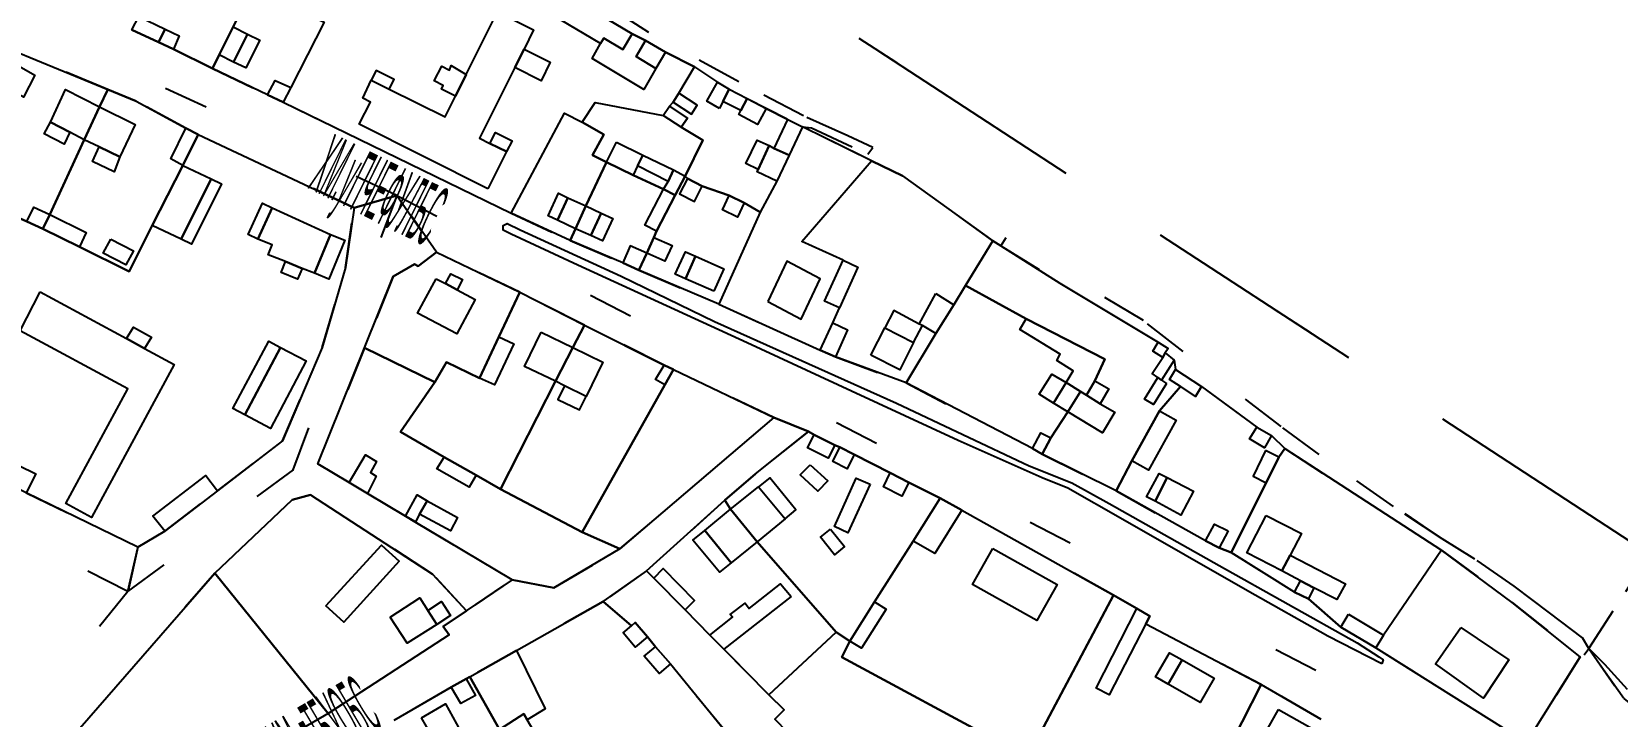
# Model space of a CAD drawing. Extents: x -14.1 to 15.6, y -19 to 8.9.
# Drawn here: x 1.033 to 4.559, y -5.141 to -3.618 of the extents above; entities that cross this region are included whole.
import ezdxf

# ---------------------------------------------------------------- set-up
doc = ezdxf.new("R2010")
doc.units = 0
doc.header["$MEASUREMENT"] = 0
doc.linetypes.add('DASHED', pattern=[0.75, 0.5, -0.25])
doc.linetypes.add('DOT', pattern=[1, 0, -1])
doc.layers.get('0').update_dxf_attribs({"linetype": 'CONTINUOUS'})

msp = doc.modelspace()

# ---------------------------------------------------------------- linework, layer by layer
at = {"color": 6, "linetype": 'DASHED'}
msp.add_lwpolyline([(-4.7798, 0.5143), (-1.2958, -1.4287), (1.0302, -2.4297), (4.6312, -4.7807)], dxfattribs=at)
at = {"color": 7, "linetype": 'DOT'}
for points in [[(1.0302, -2.4297), (4.6312, -4.7807), (4.4952, -4.9907), (4.4812, -4.9667), (4.4082, -4.9107), (4.3292, -4.8517), (4.2422, -4.7917), (4.1692, -4.7467), (4.0612, -4.6747), (3.8962, -4.5587), (3.8112, -4.4967), (3.5932, -4.3297), (3.5052, -4.2607), (3.1992, -4.0767), (3.1882, -4.0947), (3.1702, -4.0837), (2.9692, -3.9387), (2.9002, -3.9057), (2.7472, -3.8297), (2.7672, -3.8317), (2.8922, -3.8907), (2.9032, -3.8757), (2.8482, -3.8497), (2.7492, -3.8057), (2.6052, -3.7297), (2.4052, -3.6197), (2.2352, -3.5117)], [(1.0212, -4.6437), (1.2692, -4.7647), (1.2472, -4.8637), (-2.3988, -3.0257)], [(-2.3988, -3.0257), (1.2472, -4.8637), (0.6312, -5.6237)], [(4.3192, -5.2607), (1.8452, -3.9827), (0.3332, -3.2797)], [(0.3332, -3.2797), (1.8452, -3.9827), (1.7502, -4.0097), (1.4032, -3.8467), (1.3762, -3.8327), (1.2652, -3.7727), (1.2022, -3.7467), (0.9572, -3.6457)], [(2.2392, -3.5457), (2.3682, -3.6227), (2.3982, -3.6377), (2.4422, -3.6637), (2.5072, -3.6967), (2.5582, -3.7307), (2.5842, -3.7457), (2.6242, -3.7667), (2.7472, -3.8297), (2.7672, -3.8317), (2.8922, -3.8907), (2.9032, -3.8757), (2.8482, -3.8497), (2.7492, -3.8057), (2.6052, -3.7297), (2.4052, -3.6197), (2.2352, -3.5117)], [(1.2562, -3.6137), (1.3152, -3.6417), (1.3482, -3.6567), (1.4352, -3.6997), (1.5572, -3.7587), (1.5922, -3.7747), (2.0992, -4.0217), (2.2302, -4.0827), (2.3472, -4.1327), (2.3832, -4.1487), (2.5612, -4.2247), (2.7862, -4.3267), (2.8202, -4.3417), (2.9772, -4.3997), (3.2582, -4.5457), (3.2802, -4.5577), (3.4442, -4.6397), (3.6432, -4.7507), (3.6732, -4.7667), (3.7002, -4.7767), (3.8412, -4.8647), (3.8722, -4.8797), (3.9442, -4.9427), (4.0222, -4.9887), (4.3572, -5.1997)], [(0.6312, -5.6237), (1.2472, -4.8637), (1.6142, -4.5927), (1.8452, -3.9827), (1.9332, -4.1087), (1.8922, -4.1397), (1.8842, -4.1357), (1.8372, -4.1627), (1.7732, -4.3217), (1.6692, -4.5797), (1.7392, -4.6207), (1.7802, -4.6457), (1.8642, -4.6957), (1.8852, -4.7087), (2.1012, -4.8377), (2.0002, -4.9067), (1.9242, -4.8247), (1.6532, -4.6487), (1.6122, -4.6597), (1.4402, -4.8227), (1.0402, -5.2827), (1.0352, -5.2897), (0.9802, -5.3557)], [(3.8992, -5.1477), (3.7672, -5.0707), (3.5102, -4.9357), (3.5192, -4.9187), (3.4902, -4.9017), (3.4382, -4.8717), (3.1012, -4.6827), (3.0532, -4.6557), (2.9832, -4.6207), (2.9422, -4.5997), (2.8622, -4.5587), (2.8302, -4.5427), (2.8192, -4.5377), (2.7732, -4.5147), (2.7602, -4.5077), (2.6832, -4.4767), (2.4602, -4.3697), (2.4392, -4.3597), (2.2622, -4.2707), (2.1182, -4.1977), (1.9332, -4.1087), (1.8452, -3.9827), (4.3192, -5.2607)], [(1.5282, -5.2307), (1.6922, -5.1347), (1.9612, -4.9597), (1.9482, -4.9417), (2.0002, -4.9067), (2.1012, -4.8377), (2.1942, -4.8557), (2.3412, -4.7687), (2.6832, -4.4767), (2.7602, -4.5077), (2.6422, -4.6017), (2.5742, -4.6607), (2.4002, -4.8177), (2.3042, -4.8857), (2.1112, -4.9947), (2.0072, -5.0537), (1.9992, -5.0577), (1.9662, -5.0767), (1.8392, -5.1497)], [(4.5732, -5.1017), (4.4952, -4.9907), (4.6312, -4.7807)], [(4.5812, -5.0817), (4.5312, -5.0257), (4.4952, -4.9907), (4.6312, -4.7807)], [(2.5742, -5.1727), (2.4532, -5.0247), (2.4202, -4.9867), (2.4022, -4.9647), (2.3752, -4.9327), (2.3672, -4.9397), (2.3042, -4.8857), (2.4002, -4.8177), (2.4162, -4.8337), (2.4862, -4.9047), (2.5412, -4.9607), (2.5722, -4.9917), (2.6722, -5.0937), (2.7062, -5.1267), (2.6852, -5.1477)]]:
    msp.add_lwpolyline(points, dxfattribs=at)
at = {"color": 7, "linetype": 'Continuous'}
for points in [[(1.2562, -3.6137), (1.2712, -3.5847), (1.2772, -3.5737), (1.2662, -3.5677), (1.2982, -3.5077), (1.3142, -3.5167), (1.3582, -3.4347), (1.5242, -3.5207), (1.4812, -3.6077), (1.4502, -3.6697), (1.4352, -3.6997), (1.3482, -3.6567), (1.3152, -3.6417)], [(1.2562, -3.6137), (1.2712, -3.5847), (1.2772, -3.5737), (1.2662, -3.5677), (1.2982, -3.5077), (1.3142, -3.5167), (1.3582, -3.4347), (1.5242, -3.5207), (1.4812, -3.6077), (1.4502, -3.6697), (1.4352, -3.6997), (1.3482, -3.6567), (1.3152, -3.6417)], [(1.5242, -3.5207), (1.6832, -3.5967), (1.6092, -3.7427), (1.5922, -3.7747), (1.5572, -3.7587), (1.4352, -3.6997), (1.4502, -3.6697), (1.4812, -3.6077)], [(1.5242, -3.5207), (1.6832, -3.5967), (1.6092, -3.7427), (1.5922, -3.7747), (1.5572, -3.7587), (1.4352, -3.6997), (1.4502, -3.6697), (1.4812, -3.6077)], [(2.2392, -3.5457), (2.3682, -3.6227), (2.3472, -3.6577), (2.3052, -3.6327), (2.2982, -3.6447), (2.2092, -3.5917)], [(1.3152, -3.6417), (1.2562, -3.6137), (1.2712, -3.5847), (1.3302, -3.6127)], [(2.0472, -3.9677), (1.7612, -3.8237), (1.7862, -3.7747), (1.7692, -3.7657), (1.7882, -3.7257), (1.8282, -3.7457), (1.9522, -3.8077), (1.9752, -3.7617), (1.9992, -3.7137), (2.0692, -3.5737), (2.1492, -3.6137), (2.1282, -3.6567), (2.1072, -3.6977), (2.0292, -3.8547), (2.0522, -3.8667), (2.0892, -3.8847)], [(1.3482, -3.6567), (1.3152, -3.6417), (1.3302, -3.6127), (1.3612, -3.6277)], [(1.4812, -3.6077), (1.5132, -3.6237), (1.4822, -3.6857), (1.4502, -3.6697)], [(1.4822, -3.6857), (1.5132, -3.6237), (1.5402, -3.6367), (1.5092, -3.6987)], [(2.3682, -3.6227), (2.3982, -3.6377), (2.3772, -3.6737), (2.4212, -3.6997), (2.3942, -3.7467), (2.2792, -3.6777), (2.2982, -3.6447), (2.3052, -3.6327), (2.3472, -3.6577)], [(0.9572, -3.6457), (1.2022, -3.7467), (1.1842, -3.7857), (1.1502, -3.8587), (1.0732, -4.0247), (1.0582, -4.0567), (1.0222, -4.0407), (0.9542, -4.0097), (0.9172, -3.9927), (0.8982, -3.9837), (0.8272, -3.9517), (0.8402, -3.9207), (0.8572, -3.8807), (0.8662, -3.8607), (0.8792, -3.8287)], [(0.9572, -3.6457), (1.2022, -3.7467), (1.1842, -3.7857), (1.1502, -3.8587), (1.0732, -4.0247), (1.0582, -4.0567), (1.0222, -4.0407), (0.9542, -4.0097), (0.9172, -3.9927), (0.8982, -3.9837), (0.8272, -3.9517), (0.8402, -3.9207), (0.8572, -3.8807), (0.8662, -3.8607), (0.8792, -3.8287)], [(2.1072, -3.6977), (2.1282, -3.6567), (2.1862, -3.6857), (2.1662, -3.7277)], [(2.3982, -3.6377), (2.4422, -3.6637), (2.4212, -3.6997), (2.3772, -3.6737)], [(1.0052, -3.6947), (1.0402, -3.7147), (1.0152, -3.7637), (0.9802, -3.7437)], [(1.9992, -3.7137), (1.9752, -3.7617), (1.9442, -3.7457), (1.9482, -3.7377), (1.9282, -3.7277), (1.9452, -3.6947), (1.9622, -3.7037), (1.9662, -3.6937)], [(2.6532, -4.0197), (2.6172, -3.9987), (2.5842, -3.9827), (2.5242, -3.9617), (2.4912, -3.9447), (2.4862, -3.9397), (2.5252, -3.8597), (2.4772, -3.8307), (2.4912, -3.8107), (2.4512, -3.7837), (2.4592, -3.7747), (2.4722, -3.7547), (2.5072, -3.6967), (2.5582, -3.7307), (2.5842, -3.7457), (2.6242, -3.7667), (2.6662, -3.7887), (2.7142, -3.8137), (2.7472, -3.8297), (2.7172, -3.8927), (2.6902, -3.9507)], [(2.6532, -4.0197), (2.6172, -3.9987), (2.5842, -3.9827), (2.5242, -3.9617), (2.4912, -3.9447), (2.4862, -3.9397), (2.5252, -3.8597), (2.4772, -3.8307), (2.4912, -3.8107), (2.4512, -3.7837), (2.4592, -3.7747), (2.4722, -3.7547), (2.5072, -3.6967), (2.5582, -3.7307), (2.5842, -3.7457), (2.6242, -3.7667), (2.6662, -3.7887), (2.7142, -3.8137), (2.7472, -3.8297), (2.7172, -3.8927), (2.6902, -3.9507)], [(1.6092, -3.7427), (1.5922, -3.7747), (1.5572, -3.7587), (1.5742, -3.7267)], [(1.7882, -3.7257), (1.8282, -3.7457), (1.8392, -3.7247), (1.7992, -3.7047)], [(2.5622, -3.7887), (2.5342, -3.7727), (2.5582, -3.7307), (2.5842, -3.7457), (2.5702, -3.7737)], [(1.2022, -3.7467), (1.2652, -3.7727), (1.3762, -3.8327), (1.4032, -3.8467), (1.3692, -3.9157), (1.3012, -4.0497), (1.2502, -4.1517), (1.1392, -4.0967), (1.0582, -4.0567), (1.0732, -4.0247), (1.1502, -3.8587), (1.1842, -3.7857)], [(1.2022, -3.7467), (1.2652, -3.7727), (1.3762, -3.8327), (1.4032, -3.8467), (1.3692, -3.9157), (1.3012, -4.0497), (1.2502, -4.1517), (1.1392, -4.0967), (1.0582, -4.0567), (1.0732, -4.0247), (1.1502, -3.8587), (1.1842, -3.7857)], [(1.1842, -3.7857), (1.1502, -3.8587), (1.1182, -3.8417), (1.0752, -3.8197), (1.1082, -3.7467)], [(2.4592, -3.7747), (2.5002, -3.8017), (2.5132, -3.7817), (2.4722, -3.7547)], [(2.6242, -3.7667), (2.6102, -3.7937), (2.5702, -3.7737), (2.5842, -3.7457)], [(2.6242, -3.7667), (2.6662, -3.7887), (2.6472, -3.8247), (2.6052, -3.8027), (2.6102, -3.7937)], [(1.1502, -3.8587), (1.1842, -3.7857), (1.2632, -3.8247), (1.2292, -3.8967), (1.1832, -3.8747)], [(2.0992, -4.0217), (2.2182, -3.7997), (2.2572, -3.8197), (2.3052, -3.8467), (2.2802, -3.8927), (2.3112, -3.9087), (2.2652, -4.0057), (2.2422, -4.0567), (2.2302, -4.0827)], [(2.0992, -4.0217), (2.2182, -3.7997), (2.2572, -3.8197), (2.3052, -3.8467), (2.2802, -3.8927), (2.3112, -3.9087), (2.2652, -4.0057), (2.2422, -4.0567), (2.2302, -4.0827)], [(2.3702, -3.9377), (2.3112, -3.9087), (2.2802, -3.8927), (2.3052, -3.8467), (2.2572, -3.8197), (2.2862, -3.7757), (2.4372, -3.8047), (2.4512, -3.7837), (2.4912, -3.8107), (2.4772, -3.8307), (2.5252, -3.8597), (2.4862, -3.9397), (2.4642, -3.9817), (2.4382, -3.9687)], [(2.3702, -3.9377), (2.3112, -3.9087), (2.2802, -3.8927), (2.3052, -3.8467), (2.2572, -3.8197), (2.2862, -3.7757), (2.4372, -3.8047), (2.4512, -3.7837), (2.4912, -3.8107), (2.4772, -3.8307), (2.5252, -3.8597), (2.4862, -3.9397), (2.4642, -3.9817), (2.4382, -3.9687)], [(2.4512, -3.7837), (2.4912, -3.8107), (2.4772, -3.8307), (2.4372, -3.8047)], [(1.0752, -3.8197), (1.1182, -3.8417), (1.1052, -3.8687), (1.0612, -3.8457)], [(1.3762, -3.8327), (1.4032, -3.8467), (1.3692, -3.9157), (1.3422, -3.9007)], [(2.0892, -3.8847), (2.0522, -3.8667), (2.0642, -3.8427), (2.1012, -3.8607)], [(2.5612, -4.2247), (2.7862, -4.3267), (2.8142, -4.2657), (2.8292, -4.2327), (2.7962, -4.2177), (2.8372, -4.1267), (2.7452, -4.0847), (2.9002, -3.9057), (2.7472, -3.8297), (2.7172, -3.8927), (2.6902, -3.9507), (2.6532, -4.0197)], [(2.5612, -4.2247), (2.7862, -4.3267), (2.8142, -4.2657), (2.8292, -4.2327), (2.7962, -4.2177), (2.8372, -4.1267), (2.7452, -4.0847), (2.9002, -3.9057), (2.7472, -3.8297), (2.7172, -3.8927), (2.6902, -3.9507), (2.6532, -4.0197)], [(2.7172, -3.8927), (2.6842, -3.8777), (2.7142, -3.8137), (2.7472, -3.8297)], [(1.4032, -3.8467), (1.7502, -4.0097), (1.7312, -4.1427), (1.6792, -4.3207), (1.5912, -4.5287), (1.4462, -4.6397), (1.3292, -4.7297), (1.2692, -4.7647), (1.0212, -4.6437), (0.7982, -4.5337), (0.4662, -4.3707), (0.5612, -4.1787), (0.6382, -4.0217), (0.7012, -3.8927), (0.8272, -3.9517), (0.8982, -3.9837), (0.9172, -3.9927), (0.9542, -4.0097), (1.0222, -4.0407), (1.0582, -4.0567), (1.1392, -4.0967), (1.2502, -4.1517), (1.3012, -4.0497), (1.3692, -3.9157)], [(1.4032, -3.8467), (1.7502, -4.0097), (1.7312, -4.1427), (1.6792, -4.3207), (1.5912, -4.5287), (1.4462, -4.6397), (1.3292, -4.7297), (1.2692, -4.7647), (1.0212, -4.6437), (0.7982, -4.5337), (0.4662, -4.3707), (0.5612, -4.1787), (0.6382, -4.0217), (0.7012, -3.8927), (0.8272, -3.9517), (0.8982, -3.9837), (0.9172, -3.9927), (0.9542, -4.0097), (1.0222, -4.0407), (1.0582, -4.0567), (1.1392, -4.0967), (1.2502, -4.1517), (1.3012, -4.0497), (1.3692, -3.9157)], [(1.1832, -3.8747), (1.2292, -3.8967), (1.2162, -3.9297), (1.1682, -3.9067)], [(2.3332, -3.8637), (2.3922, -3.8927), (2.3802, -3.9167), (2.3702, -3.9377), (2.3112, -3.9087)], [(2.6732, -3.8717), (2.6482, -3.9247), (2.6212, -3.9117), (2.6462, -3.8597)], [(2.7172, -3.8927), (2.6902, -3.9507), (2.6462, -3.9297), (2.6482, -3.9247), (2.6732, -3.8717), (2.6842, -3.8777)], [(2.3112, -3.9087), (2.3702, -3.9377), (2.4382, -3.9687), (2.4642, -3.9817), (2.4222, -4.0617), (2.4162, -4.0757), (2.4012, -4.1107), (2.3832, -4.1487), (2.3472, -4.1327), (2.2302, -4.0827), (2.2422, -4.0567), (2.2652, -4.0057)], [(2.3112, -3.9087), (2.3702, -3.9377), (2.4382, -3.9687), (2.4642, -3.9817), (2.4222, -4.0617), (2.4162, -4.0757), (2.4012, -4.1107), (2.3832, -4.1487), (2.3472, -4.1327), (2.2302, -4.0827), (2.2422, -4.0567), (2.2652, -4.0057)], [(2.3922, -3.8927), (2.4602, -3.9257), (2.4482, -3.9517), (2.3802, -3.9167)], [(2.9772, -4.3997), (2.8202, -4.3417), (2.7862, -4.3267), (2.8142, -4.2657), (2.8292, -4.2327), (2.7962, -4.2177), (2.8372, -4.1267), (2.7452, -4.0847), (2.9002, -3.9057), (2.9692, -3.9387), (3.1702, -4.0837), (3.1092, -4.1827), (3.0832, -4.2257), (3.0432, -4.2897)], [(2.9772, -4.3997), (2.8202, -4.3417), (2.7862, -4.3267), (2.8142, -4.2657), (2.8292, -4.2327), (2.7962, -4.2177), (2.8372, -4.1267), (2.7452, -4.0847), (2.9002, -3.9057), (2.9692, -3.9387), (3.1702, -4.0837), (3.1092, -4.1827), (3.0832, -4.2257), (3.0432, -4.2897)], [(1.3012, -4.0497), (1.3692, -3.9157), (1.4322, -3.9457), (1.3652, -4.0797)], [(1.3652, -4.0797), (1.4322, -3.9457), (1.4552, -3.9567), (1.3882, -4.0907)], [(2.4862, -3.9397), (2.4912, -3.9447), (2.5242, -3.9617), (2.5842, -3.9827), (2.6172, -3.9987), (2.6532, -4.0197), (2.5612, -4.2247), (2.3832, -4.1487), (2.4012, -4.1107), (2.4162, -4.0757), (2.4222, -4.0617), (2.4642, -3.9817)], [(2.4862, -3.9397), (2.4912, -3.9447), (2.5242, -3.9617), (2.5842, -3.9827), (2.6172, -3.9987), (2.6532, -4.0197), (2.5612, -4.2247), (2.3832, -4.1487), (2.4012, -4.1107), (2.4162, -4.0757), (2.4222, -4.0617), (2.4642, -3.9817)], [(2.4602, -3.9257), (2.4862, -3.9397), (2.4642, -3.9817), (2.4382, -3.9687), (2.4482, -3.9517)], [(2.4912, -3.9447), (2.4732, -3.9787), (2.5072, -3.9957), (2.5242, -3.9617)], [(2.2252, -3.9877), (2.2022, -4.0377), (2.1812, -4.0277), (2.2042, -3.9777)], [(2.4382, -3.9687), (2.4642, -3.9817), (2.4222, -4.0617), (2.3962, -4.0487)], [(2.5842, -3.9827), (2.6172, -3.9987), (2.6022, -4.0307), (2.5692, -4.0147)], [(1.0732, -4.0247), (1.0582, -4.0567), (1.0222, -4.0407), (1.0382, -4.0087)], [(1.5682, -4.0097), (1.5362, -4.0797), (1.5142, -4.0697), (1.5462, -3.9997)], [(1.5682, -4.0097), (1.6972, -4.0697), (1.6622, -4.1557), (1.6342, -4.1447), (1.5972, -4.1297), (1.5592, -4.1147), (1.5682, -4.0927), (1.5362, -4.0797)], [(2.2252, -3.9877), (2.2652, -4.0057), (2.2422, -4.0567), (2.2022, -4.0377)], [(2.2652, -4.0057), (2.2992, -4.0217), (2.2762, -4.0717), (2.2422, -4.0567)], [(1.1392, -4.0967), (1.0582, -4.0567), (1.0732, -4.0247), (1.1542, -4.0647)], [(4.0352, -5.0247), (3.9152, -4.9627), (3.7362, -4.8617), (3.4592, -4.7037), (3.3372, -4.6337), (3.2802, -4.6107), (3.0932, -4.5277), (2.8562, -4.4177), (2.6242, -4.3107), (2.2472, -4.1377), (2.0992, -4.0687), (2.0812, -4.0597), (2.0812, -4.0497), (2.0902, -4.0447), (2.1192, -4.0587), (2.3442, -4.1617), (2.5512, -4.2627), (2.9562, -4.4447), (3.2512, -4.5837), (3.3462, -4.6217), (3.4292, -4.6677), (3.6732, -4.8057), (3.9802, -4.9777), (4.0282, -5.0087), (4.0382, -5.0157)], [(2.2762, -4.0717), (2.2992, -4.0217), (2.3252, -4.0337), (2.3022, -4.0837)], [(1.2092, -4.0797), (1.2592, -4.1057), (1.2422, -4.1367), (1.1922, -4.1107)], [(1.6622, -4.1557), (1.6972, -4.0697), (1.7292, -4.0817), (1.6942, -4.1687)], [(2.4012, -4.1107), (2.4162, -4.0757), (2.4572, -4.0937), (2.4412, -4.1287)], [(3.2802, -4.5577), (3.2992, -4.5217), (3.3372, -4.4637), (3.3652, -4.4187), (3.3782, -4.4267), (3.3972, -4.3947), (3.4192, -4.3467), (3.2442, -4.2567), (3.1092, -4.1827), (3.1702, -4.0837), (3.1882, -4.0947), (3.3192, -4.1777), (3.5382, -4.3087), (3.5602, -4.3227), (3.5532, -4.3327), (3.5732, -4.3487), (3.5762, -4.3697), (3.6342, -4.4077), (3.6212, -4.4297), (3.5872, -4.4077), (3.5412, -4.4617), (3.4792, -4.5727), (3.4442, -4.6397)], [(3.2802, -4.5577), (3.2992, -4.5217), (3.3372, -4.4637), (3.3652, -4.4187), (3.3782, -4.4267), (3.3972, -4.3947), (3.4192, -4.3467), (3.2442, -4.2567), (3.1092, -4.1827), (3.1702, -4.0837), (3.1882, -4.0947), (3.3192, -4.1777), (3.5382, -4.3087), (3.5602, -4.3227), (3.5532, -4.3327), (3.5732, -4.3487), (3.5762, -4.3697), (3.6342, -4.4077), (3.6212, -4.4297), (3.5872, -4.4077), (3.5412, -4.4617), (3.4792, -4.5727), (3.4442, -4.6397)], [(1.9332, -4.1087), (2.1182, -4.1977), (2.0722, -4.2967), (2.0292, -4.3887), (1.9552, -4.3537), (1.9292, -4.3977), (1.7732, -4.3217), (1.8372, -4.1627), (1.8842, -4.1357), (1.8922, -4.1397)], [(1.9332, -4.1087), (2.1182, -4.1977), (2.0722, -4.2967), (2.0292, -4.3887), (1.9552, -4.3537), (1.9292, -4.3977), (1.7732, -4.3217), (1.8372, -4.1627), (1.8842, -4.1357), (1.8922, -4.1397)], [(2.3472, -4.1327), (2.3832, -4.1487), (2.4012, -4.1107), (2.3642, -4.0947)], [(2.5092, -4.1177), (2.4872, -4.1677), (2.4642, -4.1577), (2.4872, -4.1077)], [(2.5502, -4.1957), (2.4872, -4.1677), (2.5092, -4.1177), (2.5722, -4.1457)], [(1.5972, -4.1297), (1.6342, -4.1447), (1.6242, -4.1687), (1.5882, -4.1537)], [(1.9792, -4.1927), (1.9532, -4.1787), (1.9652, -4.1567), (1.9912, -4.1697)], [(2.6702, -4.2187), (2.7442, -4.2577), (2.7862, -4.1677), (2.7122, -4.1287)], [(2.8292, -4.2327), (2.7962, -4.2177), (2.8372, -4.1267), (2.8702, -4.1417)], [(1.9322, -4.1677), (1.9532, -4.1787), (1.9792, -4.1927), (2.0192, -4.2137), (1.9782, -4.2907), (1.8912, -4.2447)], [(2.9772, -4.3997), (3.0432, -4.2897), (3.0832, -4.2257), (3.1092, -4.1827), (3.2442, -4.2567), (3.4192, -4.3467), (3.3972, -4.3947), (3.3782, -4.4267), (3.3652, -4.4187), (3.3372, -4.4637), (3.2992, -4.5217), (3.2802, -4.5577), (3.2582, -4.5457)], [(2.9772, -4.3997), (3.0432, -4.2897), (3.0832, -4.2257), (3.1092, -4.1827), (3.2442, -4.2567), (3.4192, -4.3467), (3.3972, -4.3947), (3.3782, -4.4267), (3.3652, -4.4187), (3.3372, -4.4637), (3.2992, -4.5217), (3.2802, -4.5577), (3.2582, -4.5457)], [(1.0522, -4.1967), (1.2442, -4.3007), (1.2842, -4.3227), (1.3502, -4.3587), (1.1662, -4.6987), (1.1092, -4.6677), (1.2472, -4.4127), (1.0072, -4.2837)], [(2.1182, -4.1977), (2.2622, -4.2707), (2.2362, -4.3207), (2.1982, -4.3957), (2.0752, -4.6357), (2.0212, -4.6047), (1.9502, -4.5647), (1.8532, -4.5087), (1.9292, -4.3977), (1.9552, -4.3537), (2.0292, -4.3887), (2.0722, -4.2967)], [(2.1182, -4.1977), (2.2622, -4.2707), (2.2362, -4.3207), (2.1982, -4.3957), (2.0752, -4.6357), (2.0212, -4.6047), (1.9502, -4.5647), (1.8532, -4.5087), (1.9292, -4.3977), (1.9552, -4.3537), (2.0292, -4.3887), (2.0722, -4.2967)], [(3.0432, -4.2007), (3.0832, -4.2257), (3.0432, -4.2897), (3.0142, -4.2717), (3.0062, -4.2687)], [(2.7862, -4.3267), (2.8142, -4.2657), (2.8472, -4.2817), (2.8202, -4.3417)], [(2.9302, -4.2767), (2.9942, -4.3097), (3.0142, -4.2717), (3.0062, -4.2687), (2.9502, -4.2387)], [(3.2442, -4.2567), (3.4192, -4.3467), (3.3972, -4.3947), (3.3782, -4.4267), (3.3652, -4.4187), (3.3332, -4.3987), (3.3492, -4.3727), (3.3122, -4.3497), (3.3202, -4.3357), (3.2302, -4.2807)], [(1.2842, -4.3227), (1.2442, -4.3007), (1.2592, -4.2757), (1.2992, -4.2977)], [(2.0292, -4.3887), (2.0722, -4.2967), (2.1052, -4.3127), (2.0622, -4.4037)], [(2.2622, -4.2707), (2.4392, -4.3597), (2.4602, -4.3697), (2.4412, -4.4037), (2.2572, -4.7317), (2.0752, -4.6357), (2.1982, -4.3957), (2.2362, -4.3207)], [(2.2622, -4.2707), (2.4392, -4.3597), (2.4602, -4.3697), (2.4412, -4.4037), (2.2572, -4.7317), (2.0752, -4.6357), (2.1982, -4.3957), (2.2362, -4.3207)], [(2.1662, -4.2867), (2.2362, -4.3207), (2.1982, -4.3957), (2.1292, -4.3627)], [(2.8992, -4.3377), (2.9302, -4.2767), (2.9942, -4.3097), (2.9632, -4.3707)], [(1.5862, -4.3207), (1.5072, -4.4707), (1.4802, -4.4567), (1.5602, -4.3067)], [(1.5072, -4.4707), (1.5862, -4.3207), (1.6432, -4.3507), (1.5642, -4.5007)], [(1.7732, -4.3217), (1.9292, -4.3977), (1.8532, -4.5087), (1.9502, -4.5647), (2.0212, -4.6047), (2.0752, -4.6357), (2.2572, -4.7317), (2.3412, -4.7687), (2.1942, -4.8557), (2.1012, -4.8377), (1.8852, -4.7087), (1.8642, -4.6957), (1.7802, -4.6457), (1.7392, -4.6207), (1.6692, -4.5797)], [(1.7732, -4.3217), (1.9292, -4.3977), (1.8532, -4.5087), (1.9502, -4.5647), (2.0212, -4.6047), (2.0752, -4.6357), (2.2572, -4.7317), (2.3412, -4.7687), (2.1942, -4.8557), (2.1012, -4.8377), (1.8852, -4.7087), (1.8642, -4.6957), (1.7802, -4.6457), (1.7392, -4.6207), (1.6692, -4.5797)], [(2.2362, -4.3207), (2.3032, -4.3537), (2.2662, -4.4297), (2.2182, -4.4057), (2.1982, -4.3957)], [(3.5532, -4.3327), (3.5732, -4.3487), (3.5452, -4.3937), (3.5372, -4.3877), (3.5242, -4.3787), (3.5482, -4.3427)], [(3.5382, -4.3087), (3.5602, -4.3227), (3.5532, -4.3327), (3.5482, -4.3427), (3.5262, -4.3287)], [(2.4602, -4.3697), (2.6832, -4.4767), (2.3412, -4.7687), (2.2572, -4.7317), (2.4412, -4.4037)], [(2.4602, -4.3697), (2.6832, -4.4767), (2.3412, -4.7687), (2.2572, -4.7317), (2.4412, -4.4037)], [(2.4602, -4.3697), (2.4412, -4.4037), (2.4202, -4.3917), (2.4392, -4.3597)], [(3.6212, -4.4297), (3.5872, -4.4077), (3.5632, -4.3917), (3.5762, -4.3697), (3.6342, -4.4077)], [(2.2662, -4.4297), (2.2182, -4.4057), (2.2032, -4.4367), (2.2512, -4.4597)], [(3.3332, -4.3987), (3.3052, -4.4447), (3.2732, -4.4247), (3.3012, -4.3797)], [(3.3332, -4.3987), (3.3652, -4.4187), (3.3372, -4.4637), (3.3052, -4.4447)], [(3.4092, -4.4457), (3.3782, -4.4267), (3.3972, -4.3947), (3.4282, -4.4127)], [(3.5562, -4.4007), (3.5272, -4.4477), (3.5072, -4.4357), (3.5372, -4.3877), (3.5452, -4.3937)], [(3.3372, -4.4637), (3.3652, -4.4187), (3.3782, -4.4267), (3.4092, -4.4457), (3.4412, -4.4647), (3.4142, -4.5107)], [(3.7002, -4.7767), (3.6732, -4.7667), (3.6432, -4.7507), (3.4442, -4.6397), (3.4792, -4.5727), (3.5412, -4.4617), (3.5872, -4.4077), (3.6212, -4.4297), (3.6342, -4.4077), (3.7572, -4.4977), (3.7902, -4.5167), (3.8192, -4.5457), (3.8062, -4.5647), (3.7782, -4.6217)], [(3.7002, -4.7767), (3.6732, -4.7667), (3.6432, -4.7507), (3.4442, -4.6397), (3.4792, -4.5727), (3.5412, -4.4617), (3.5872, -4.4077), (3.6212, -4.4297), (3.6342, -4.4077), (3.7572, -4.4977), (3.7902, -4.5167), (3.8192, -4.5457), (3.8062, -4.5647), (3.7782, -4.6217)], [(3.4792, -4.5727), (3.5412, -4.4617), (3.5782, -4.4827), (3.5162, -4.5937)], [(1.0212, -4.6437), (0.7982, -4.5337), (0.8192, -4.4927), (1.0422, -4.6017)], [(2.5742, -4.6607), (2.6422, -4.6017), (2.7602, -4.5077), (2.7732, -4.5147), (2.8192, -4.5377), (2.8302, -4.5427), (2.8622, -4.5587), (2.9422, -4.5997), (2.9832, -4.6207), (3.0532, -4.6557), (2.9932, -4.7517), (2.9072, -4.8867), (2.8522, -4.9737), (2.8222, -4.9537), (2.6462, -4.7527), (2.5872, -4.6807)], [(2.5742, -4.6607), (2.6422, -4.6017), (2.7602, -4.5077), (2.7732, -4.5147), (2.8192, -4.5377), (2.8302, -4.5427), (2.8622, -4.5587), (2.9422, -4.5997), (2.9832, -4.6207), (3.0532, -4.6557), (2.9932, -4.7517), (2.9072, -4.8867), (2.8522, -4.9737), (2.8222, -4.9537), (2.6462, -4.7527), (2.5872, -4.6807)], [(3.2992, -4.5217), (3.2802, -4.5577), (3.2582, -4.5457), (3.2772, -4.5107)], [(3.7572, -4.4977), (3.7902, -4.5167), (3.7742, -4.5437), (3.7412, -4.5237)], [(2.7732, -4.5147), (2.8192, -4.5377), (2.8042, -4.5667), (2.7582, -4.5437)], [(2.8302, -4.5427), (2.8622, -4.5587), (2.8462, -4.5907), (2.8142, -4.5747)], [(4.0222, -4.9887), (3.9442, -4.9427), (3.8722, -4.8797), (3.8412, -4.8647), (3.7002, -4.7767), (3.7782, -4.6217), (3.8062, -4.5647), (3.8192, -4.5457), (4.1682, -4.7717), (4.0392, -4.9607)], [(4.0222, -4.9887), (3.9442, -4.9427), (3.8722, -4.8797), (3.8412, -4.8647), (3.7002, -4.7767), (3.7782, -4.6217), (3.8062, -4.5647), (3.8192, -4.5457), (4.1682, -4.7717), (4.0392, -4.9607)], [(1.7802, -4.6457), (1.7392, -4.6207), (1.7752, -4.5597), (1.8002, -4.5747), (1.7862, -4.5987), (1.7992, -4.6067)], [(1.9502, -4.5647), (2.0212, -4.6047), (2.0062, -4.6317), (1.9342, -4.5907)], [(2.7642, -4.5817), (2.8032, -4.6177), (2.7812, -4.6407), (2.7422, -4.6037)], [(3.7762, -4.5497), (3.7492, -4.6067), (3.7782, -4.6217), (3.8062, -4.5647)], [(1.4462, -4.6397), (1.3292, -4.7297), (1.3022, -4.6957), (1.4202, -4.6057)], [(2.6492, -4.6307), (2.7082, -4.7017), (2.7322, -4.6817), (2.6742, -4.6107)], [(2.8972, -4.6247), (2.8482, -4.7327), (2.8182, -4.7187), (2.8662, -4.6117)], [(2.9422, -4.5997), (2.9832, -4.6207), (2.9682, -4.6517), (2.9272, -4.6307)], [(3.5582, -4.6097), (3.5312, -4.6627), (3.5122, -4.6527), (3.5402, -4.6007)], [(3.5582, -4.6097), (3.6162, -4.6407), (3.5882, -4.6937), (3.5312, -4.6627)], [(1.4402, -4.8227), (1.6122, -4.6597), (1.6532, -4.6487), (1.9242, -4.8247), (2.0002, -4.9067), (1.9482, -4.9417), (1.9612, -4.9597), (1.6922, -5.1347)], [(1.4402, -4.8227), (1.6122, -4.6597), (1.6532, -4.6487), (1.9242, -4.8247), (2.0002, -4.9067), (1.9482, -4.9417), (1.9612, -4.9597), (1.6922, -5.1347)], [(1.9122, -4.6617), (1.8952, -4.6917), (1.8862, -4.7087), (1.8642, -4.6957), (1.8902, -4.6487)], [(2.5872, -4.6807), (2.6492, -4.6307), (2.7082, -4.7017), (2.6462, -4.7527)], [(1.9122, -4.6617), (1.9802, -4.6987), (1.9642, -4.7287), (1.8952, -4.6917)], [(2.4002, -4.8177), (2.5742, -4.6607), (2.5872, -4.6807), (2.6462, -4.7527), (2.8222, -4.9537), (2.6722, -5.0937), (2.5722, -4.9917), (2.5412, -4.9607), (2.4862, -4.9047), (2.4162, -4.8337)], [(2.4002, -4.8177), (2.5742, -4.6607), (2.5872, -4.6807), (2.6462, -4.7527), (2.8222, -4.9537), (2.6722, -5.0937), (2.5722, -4.9917), (2.5412, -4.9607), (2.4862, -4.9047), (2.4162, -4.8337)], [(2.5302, -4.7277), (2.5872, -4.6807), (2.6462, -4.7527), (2.5882, -4.7997)], [(3.0532, -4.6557), (3.1012, -4.6827), (3.4382, -4.8717), (3.2772, -5.1767), (3.2672, -5.1967), (3.2482, -5.2327), (3.2002, -5.2067), (2.8342, -5.0097), (2.8522, -4.9737), (2.9072, -4.8867), (2.9932, -4.7517)], [(3.0532, -4.6557), (3.1012, -4.6827), (3.4382, -4.8717), (3.2772, -5.1767), (3.2672, -5.1967), (3.2482, -5.2327), (3.2002, -5.2067), (2.8342, -5.0097), (2.8522, -4.9737), (2.9072, -4.8867), (2.9932, -4.7517)], [(2.9932, -4.7517), (3.0532, -4.6557), (3.1012, -4.6827), (3.0412, -4.7787)], [(3.6932, -4.7287), (3.6732, -4.7667), (3.6432, -4.7507), (3.6632, -4.7137)], [(3.7782, -4.6947), (3.8562, -4.7347), (3.8312, -4.7827), (3.8132, -4.8177), (3.7352, -4.7777)], [(2.5302, -4.7277), (2.5882, -4.7997), (2.5622, -4.8207), (2.5032, -4.7497)], [(2.8092, -4.7247), (2.8402, -4.7637), (2.8182, -4.7817), (2.7872, -4.7427)], [(1.6872, -4.8957), (1.8112, -4.7607), (1.8502, -4.7957), (1.7272, -4.9317)], [(3.1702, -4.7677), (3.3132, -4.8477), (3.2682, -4.9277), (3.1252, -4.8477)], [(3.8132, -4.8177), (3.8312, -4.7827), (3.9542, -4.8467), (3.9352, -4.8817), (3.8842, -4.8557), (3.8542, -4.8397)], [(4.0222, -4.9887), (4.3572, -5.1997), (4.4762, -5.0087), (4.3252, -4.8877), (4.1682, -4.7717), (4.0392, -4.9607)], [(4.0222, -4.9887), (4.3572, -5.1997), (4.4762, -5.0087), (4.3252, -4.8877), (4.1682, -4.7717), (4.0392, -4.9607)], [(1.0402, -5.2827), (1.4402, -4.8227), (1.6922, -5.1347), (1.5282, -5.2307), (1.4942, -5.2537), (1.4602, -5.2797), (1.2092, -5.5007)], [(1.0402, -5.2827), (1.4402, -4.8227), (1.6922, -5.1347), (1.5282, -5.2307), (1.4942, -5.2537), (1.4602, -5.2797), (1.2092, -5.5007)], [(2.4862, -4.9047), (2.4162, -4.8337), (2.4372, -4.8127), (2.5072, -4.8837)], [(2.7222, -4.8747), (2.5722, -4.9917), (2.5412, -4.9607), (2.5912, -4.9207), (2.5862, -4.9147), (2.6192, -4.8897), (2.6282, -4.9017), (2.6982, -4.8467)], [(3.8542, -4.8397), (3.8842, -4.8557), (3.8722, -4.8797), (3.8412, -4.8647)], [(1.8302, -4.9207), (1.8962, -4.8777), (1.9142, -4.9057), (1.9342, -4.9367), (1.8682, -4.9787)], [(1.9342, -4.9367), (1.9142, -4.9057), (1.9442, -4.8857), (1.9642, -4.9167)], [(2.3042, -4.8857), (2.3672, -4.9397), (2.3752, -4.9327), (2.4022, -4.9647), (2.4202, -4.9867), (2.4532, -5.0247), (2.5742, -5.1727), (2.2992, -5.4167), (2.2182, -5.3137), (2.2232, -5.3097), (2.2012, -5.2747), (2.1742, -5.2337), (2.1812, -5.2287), (2.1352, -5.1487), (2.1272, -5.1357), (2.0732, -5.1707), (2.0072, -5.0537), (2.1112, -4.9947)], [(2.3042, -4.8857), (2.3672, -4.9397), (2.3752, -4.9327), (2.4022, -4.9647), (2.4202, -4.9867), (2.4532, -5.0247), (2.5742, -5.1727), (2.2992, -5.4167), (2.2182, -5.3137), (2.2232, -5.3097), (2.2012, -5.2747), (2.1742, -5.2337), (2.1812, -5.2287), (2.1352, -5.1487), (2.1272, -5.1357), (2.0732, -5.1707), (2.0072, -5.0537), (2.1112, -4.9947)], [(2.8522, -4.9737), (2.9072, -4.8867), (2.9332, -4.9027), (2.8782, -4.9897)], [(3.4382, -4.8717), (3.4902, -4.9017), (3.5192, -4.9187), (3.5102, -4.9357), (3.7672, -5.0707), (3.6822, -5.2367), (3.6472, -5.2377), (3.6222, -5.2247), (3.6192, -5.2307), (3.5672, -5.3257), (3.5352, -5.3087), (3.5082, -5.3257), (3.2772, -5.1767)], [(3.4382, -4.8717), (3.4902, -4.9017), (3.5192, -4.9187), (3.5102, -4.9357), (3.7672, -5.0707), (3.6822, -5.2367), (3.6472, -5.2377), (3.6222, -5.2247), (3.6192, -5.2307), (3.5672, -5.3257), (3.5352, -5.3087), (3.5082, -5.3257), (3.2772, -5.1767)], [(2.3752, -4.9327), (2.4022, -4.9647), (2.3752, -4.9877), (2.3482, -4.9557), (2.3672, -4.9397)], [(3.5192, -4.9187), (3.5102, -4.9357), (3.4292, -5.0937), (3.4002, -5.0787), (3.4902, -4.9017)], [(3.9612, -4.9137), (4.0392, -4.9607), (4.0222, -4.9887), (3.9442, -4.9427)], [(2.8222, -4.9537), (2.8522, -4.9737), (2.8342, -5.0097), (3.2002, -5.2067), (3.2482, -5.2327), (3.2282, -5.3247), (3.1842, -5.3617), (3.2622, -5.4837), (3.0012, -5.6207), (2.9132, -5.4977), (2.8782, -5.4497), (2.8172, -5.3947), (2.8702, -5.3397), (2.8082, -5.2767), (2.7882, -5.2957), (2.7512, -5.2567), (2.7722, -5.2367), (2.6852, -5.1477), (2.7062, -5.1267), (2.6722, -5.0937)], [(2.8222, -4.9537), (2.8522, -4.9737), (2.8342, -5.0097), (3.2002, -5.2067), (3.2482, -5.2327), (3.2282, -5.3247), (3.1842, -5.3617), (3.2622, -5.4837), (3.0012, -5.6207), (2.9132, -5.4977), (2.8782, -5.4497), (2.8172, -5.3947), (2.8702, -5.3397), (2.8082, -5.2767), (2.7882, -5.2957), (2.7512, -5.2567), (2.7722, -5.2367), (2.6852, -5.1477), (2.7062, -5.1267), (2.6722, -5.0937)], [(4.2112, -4.9437), (4.3172, -5.0157), (4.2612, -5.1007), (4.1542, -5.0247)], [(2.1112, -4.9947), (2.1752, -5.1247), (2.1352, -5.1487), (2.1272, -5.1357), (2.0732, -5.1707), (2.0072, -5.0537)], [(2.1112, -4.9947), (2.1752, -5.1247), (2.1352, -5.1487), (2.1272, -5.1357), (2.0732, -5.1707), (2.0072, -5.0537)], [(2.4202, -4.9867), (2.4532, -5.0247), (2.4282, -5.0457), (2.3952, -5.0077)], [(3.5912, -5.0157), (3.5602, -5.0697), (3.5322, -5.0537), (3.5632, -4.9997)], [(3.5912, -5.0157), (3.6622, -5.0567), (3.6312, -5.1107), (3.5602, -5.0697)], [(1.9662, -5.0767), (1.9992, -5.0577), (2.0202, -5.0947), (1.9872, -5.1127)], [(1.9002, -5.1447), (1.9532, -5.1137), (1.9862, -5.1727), (1.9332, -5.2027)], [(3.8052, -5.1257), (3.8872, -5.1717), (3.8522, -5.2377), (3.7682, -5.1917)]]:
    msp.add_lwpolyline(points, close=True, dxfattribs=at)
for points in [[(1.6832, -3.5967), (1.6092, -3.7427), (1.5922, -3.7747), (2.0992, -4.0217), (2.2182, -3.7997), (2.2572, -3.8197), (2.2862, -3.7757), (2.4372, -3.8047), (2.4512, -3.7837), (2.4592, -3.7747), (2.4722, -3.7547), (2.5072, -3.6967), (2.4422, -3.6637), (2.3982, -3.6377), (2.3682, -3.6227), (2.2392, -3.5457)], [(1.6832, -3.5967), (1.6092, -3.7427), (1.5922, -3.7747), (2.0992, -4.0217), (2.2182, -3.7997), (2.2572, -3.8197), (2.2862, -3.7757), (2.4372, -3.8047), (2.4512, -3.7837), (2.4592, -3.7747), (2.4722, -3.7547), (2.5072, -3.6967), (2.4422, -3.6637), (2.3982, -3.6377), (2.3682, -3.6227), (2.2392, -3.5457)], [(1.8392, -5.1497), (1.9662, -5.0767), (1.9992, -5.0577), (2.0072, -5.0537), (2.0732, -5.1707), (2.1272, -5.1357), (2.1352, -5.1487)], [(1.8392, -5.1497), (1.9662, -5.0767), (1.9992, -5.0577), (2.0072, -5.0537), (2.0732, -5.1707), (2.1272, -5.1357), (2.1352, -5.1487)], [(3.6822, -5.2367), (3.7672, -5.0707), (3.8992, -5.1477)], [(3.6822, -5.2367), (3.7672, -5.0707), (3.8992, -5.1477)]]:
    msp.add_lwpolyline(points, dxfattribs=at)
at = {"color": 7, "linetype": 'DOT'}
for points in [[(1.7502, -4.0097), (1.8452, -3.9827), (1.6142, -4.5927), (1.2472, -4.8637), (1.2692, -4.7647), (1.3292, -4.7297), (1.4462, -4.6397), (1.5912, -4.5287), (1.6792, -4.3207), (1.7312, -4.1427)], [(4.1692, -4.7467), (3.8962, -4.5587), (3.8112, -4.4967), (3.5932, -4.3297), (3.5052, -4.2607), (3.1992, -4.0767), (3.1882, -4.0947), (3.5382, -4.3087), (3.5602, -4.3227), (3.5532, -4.3327), (3.5732, -4.3487), (3.5762, -4.3697), (3.6342, -4.4077), (3.7572, -4.4977), (3.7902, -4.5167), (3.8192, -4.5457), (4.1682, -4.7717), (4.3252, -4.8877), (4.4762, -5.0087), (4.3192, -5.2607), (4.4852, -5.0047), (4.4952, -4.9907), (4.4812, -4.9667), (4.4082, -4.9107), (4.3292, -4.8517), (4.2422, -4.7917)], [(4.3192, -5.2607), (4.4952, -4.9907), (4.5732, -5.1017), (4.6052, -5.1277), (4.6712, -5.1737), (4.7922, -5.2387), (4.8902, -5.2707), (4.9932, -5.2937), (4.9992, -5.4017), (4.9312, -5.4377), (4.8842, -5.4727), (4.8352, -5.4437), (4.8102, -5.4997), (4.8022, -5.5167), (4.5652, -5.5467), (4.4392, -5.4697), (4.3512, -5.4137), (4.3112, -5.3897)]]:
    msp.add_lwpolyline(points, close=True, dxfattribs=at)

# ---------------------------------------------------------------- texts
at = {"color": 7}
for s, rotation, width, p in [('ХМ.уПЧЕФУЛБС', 333.7, 0.208333, (1.6454, -3.9657)), ('ХМ.лТБУОБС', 30.5, 0.2, (1.6177, -5.282))]:
    msp.add_text(s, height=0.135, rotation=rotation, dxfattribs=dict(at, width=width)).set_placement(p)

doc.saveas('drawing.dxf')
